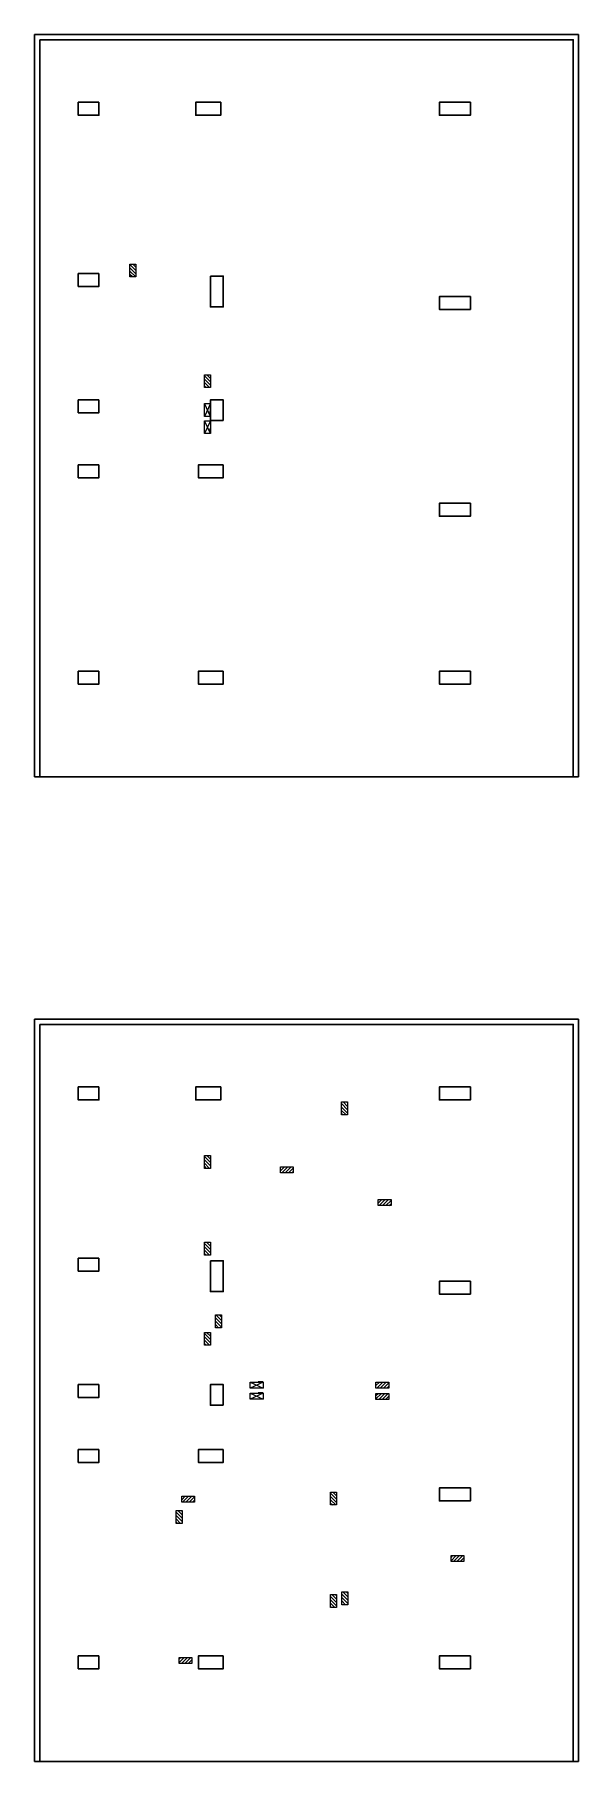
# Model space of a CAD drawing. Header units: inches. Extents: x 1065 to 31087, y 140 to 10961.
# Drawn here: x 12165 to 12799, y 5436 to 7449 of the extents above; entities that cross this region are included whole.
import ezdxf

# ---------------------------------------------------------------- set-up
doc = ezdxf.new("R2010")
doc.units = ezdxf.units.IN
doc.header["$MEASUREMENT"] = 0
doc.linetypes.add('DASHED2', pattern=[9.525, 6.35, -3.175])
for name, color, linetype, lineweight in [('1.Boundary & Pillar', 10, 'Continuous', 30), ('2.Walls', 255, 'Continuous', 35), ('5.Switchboards', 210, 'Continuous', 9), ('8.(Hidden) Emergency Connections', 10, 'DASHED2', 20)]:
    doc.layers.add(name, color=color, linetype=linetype, lineweight=lineweight)
doc.layers.get('8.(Hidden) Emergency Connections').off()

# ---------------------------------------------------------------- blocks, each defined once
blk = doc.blocks.new('col')
at = {"layer": '1.Boundary & Pillar', "linetype": 'Continuous'}
for points in [[(-433, 678), (-433, 663), (-457, 663), (-457, 678)], [(-291, 678), (-291, 663), (-320, 663), (-320, 678)], [(0, 678), (0, 663), (-36, 663), (-36, 678)], [(-433, 478.5), (-433, 463.5), (-457, 463.5), (-457, 478.5)], [(-303, 475.5), (-288, 475.5), (-288, 439.6), (-303, 439.6)], [(0, 451.6), (0, 436.6), (-36, 436.6), (-36, 451.6)], [(-433, 331.2), (-433, 316.2), (-457, 316.2), (-457, 331.2)], [(-288, 307.2), (-303, 307.2), (-303, 331.2), (-288, 331.2)], [(-433, 255.5), (-433, 240.5), (-457, 240.5), (-457, 255.5)], [(-288, 255.5), (-288, 240.5), (-317, 240.5), (-317, 255.5)], [(0, 210.7), (0, 195.7), (-36, 195.7), (-36, 210.7)], [(-433, 15), (-433, 0), (-457, 0), (-457, 15)], [(-288, 15), (-288, 0), (-317, 0), (-317, 15)], [(0, 15), (0, 0), (-36, 0), (-36, 15)]]:
    blk.add_lwpolyline(points, close=True, dxfattribs=at)
blk = doc.blocks.new('Switchboard')
at = {"layer": '5.Switchboards'}
h = blk.add_hatch(dxfattribs=at)
h.set_pattern_fill('ANSI31', color=256, scale=22)
h.paths.add_polyline_path([(2518, 710), (2518, 717), (2503, 717), (2503, 710)])
blk.add_lwpolyline([(2503, 717), (2518, 717), (2518, 710), (2503, 710)], close=True, dxfattribs=at)
blk = doc.blocks.new('Floor Distribution Board')
at = {"layer": '2.Walls', "linetype": 'Continuous'}
blk.add_line((2294, 768.5), (2294, 762.5), dxfattribs=at)
at = {"layer": '5.Switchboards'}
for p, q in [((2294, 768.5), (2301, 753.5)), ((2294, 753.5), (2301, 768.5))]:
    blk.add_line(p, q, dxfattribs=at)
blk.add_lwpolyline([(2301, 768.5), (2301, 753.5), (2294, 753.5), (2294, 768.5)], close=True, dxfattribs=at)

msp = doc.modelspace()

# ---------------------------------------------------------------- linework, layer by layer
at = {"layer": '1.Boundary & Pillar', "linetype": 'Continuous'}
for p, q in [((12799.36126, 6583.56849), (12165.36398, 6583.56849)), ((12799.36126, 5436.06849), (12165.36398, 5436.06849))]:
    msp.add_line(p, q, dxfattribs=at)
for points in [[(12165.36398, 6583.56849), (12165.36398, 7448.56849), (12799.36126, 7448.56849), (12799.36126, 6583.56849)], [(12165.36398, 5436.06849), (12165.36398, 6301.06849), (12799.36126, 6301.06849), (12799.36126, 5436.06849)]]:
    msp.add_lwpolyline(points, dxfattribs=at)
for points in [[(12171.36398, 7442.56849), (12793.36126, 7442.56849), (12793.36126, 6583.56849), (12171.36398, 6583.56849)], [(12171.36398, 6295.06849), (12793.36126, 6295.06849), (12793.36126, 5436.06849), (12171.36398, 5436.06849)]]:
    msp.add_lwpolyline(points, close=True, dxfattribs=at)

# ---------------------------------------------------------------- block references
for p in [(12673.36126, 6691.57023), (12673.36126, 5544.07023)]:
    msp.add_blockref('col', p, dxfattribs=at)
at = {"layer": '8.(Hidden) Emergency Connections'}
for name, p, rotation in [('Switchboard', (11566.36943, 9684.06849), 270), ('Switchboard', (11653.36943, 9555.06849), 270), ('Switchboard', (11653.36943, 9555.06849), 270), ('Floor Distribution Board', (14664.35581, 7772.07394), 179.9999999999965), ('Floor Distribution Board', (14664.35581, 7752.07394), 179.9999999999965), ('Switchboard', (11813.31473, 8707.61106), 270), ('Switchboard', (11653.36398, 8645.06849), 270), ('Switchboard', (11653.36398, 8544.06849), 270), ('Switchboard', (11666.36398, 8459.56849), 270), ('Switchboard', (11653.36398, 8439.06849), 270), ('Floor Distribution Board', (11663.35581, 8172.25611), 270), ('Floor Distribution Board', (11663.34449, 8159.25898), 270), ('Switchboard', (11800.36398, 8253.06849), 270), ('Switchboard', (11620.36398, 8231.56849), 270), ('Switchboard', (11800.36398, 8133.56849), 270), ('Switchboard', (11813.36398, 8136.56849), 270)]:
    msp.add_blockref(name, p, dxfattribs=dict(at, rotation=rotation))
for p in [(9948.86398, 5412.06849), (10062.86398, 5374.06849), (10060.36398, 5161.06849), (10060.36398, 5148.06849), (9833.86398, 5028.06849), (10147.86398, 4959.06849), (9830.86398, 4840.06849)]:
    msp.add_blockref('Switchboard', p, dxfattribs=at)

doc.saveas('drawing.dxf')
